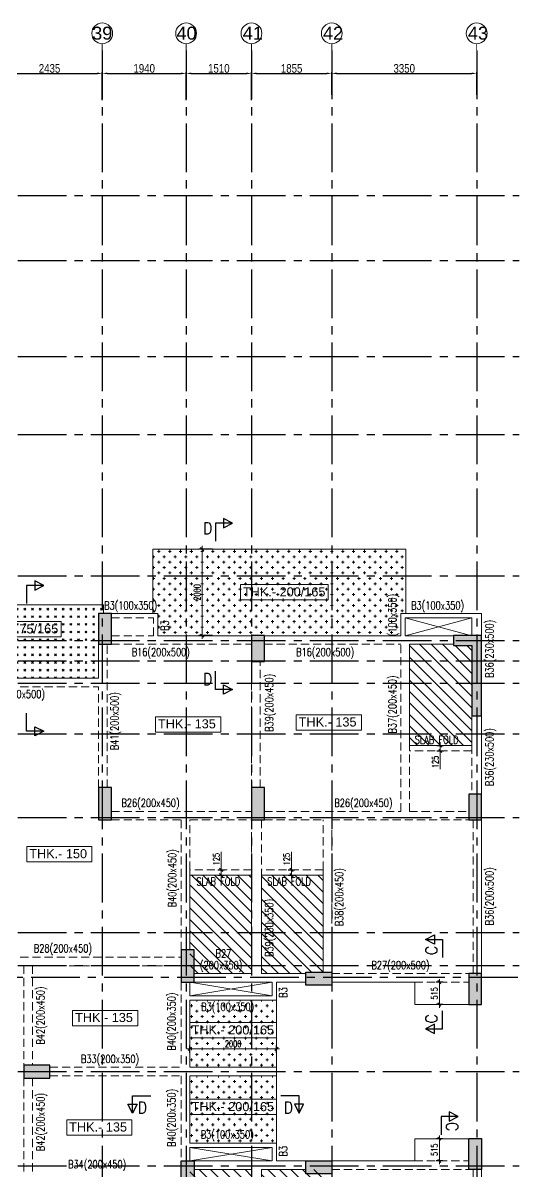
# Model space of a CAD drawing. Header units: millimetres. Extents: x 1255966 to 1543449, y 318653 to 465396.
# Drawn here: x 1431499 to 1442964, y 343870 to 370403 of the extents above; entities that cross this region are included whole.
import ezdxf
from ezdxf.enums import TextEntityAlignment as Align

# ---------------------------------------------------------------- set-up
doc = ezdxf.new("R2010")
doc.units = ezdxf.units.MM
doc.header["$LTSCALE"] = 500
doc.header["$MEASUREMENT"] = 0
doc.header["$PDMODE"] = 34
doc.linetypes.add('HIDDEN', pattern=[0.375, 0.25, -0.125])
doc.linetypes.add('Site$0$CENTER2', pattern=[1.125, 0.75, -0.125, 0.125, -0.125])
doc.layers.get('Defpoints').update_dxf_attribs({"lineweight": 0})
for name, color, linetype in [('3BEAM NO', 6, 'Continuous'), ('GLASS', 5, 'Continuous'), ('GRID', 7, 'Continuous'), ('GRID DIM', 7, 'Continuous'), ('S-FRAMING PLAN', 4, 'Continuous'), ('sec', 31, 'Continuous'), ('T BEAM N', 3, 'Continuous'), ('TEXT-20', 3, 'Continuous'), ('TOWER AREA COLUMN.', 6, 'Continuous')]:
    doc.layers.add(name, color=color, linetype=linetype)
for name, color, linetype, lineweight in [('CALL', 1, 'Continuous', 18), ('CUT OUT', 1, 'Continuous', 13), ('dim-M', 1, 'Continuous', 15), ('GRID NO.', 7, 'Continuous', 20), ('HATCH', 1, 'Continuous', 5), ('TEXT 01', 3, 'Continuous', 15), ('TOWER AREA BEAM..', 3, 'Continuous', 20), ('TOWER COL HATCH', 253, 'Continuous', 20)]:
    doc.layers.add(name, color=color, linetype=linetype, lineweight=lineweight)
doc.layers.add('STAIR', color=7, linetype='Continuous', true_color=0x3f4f7f)
doc.styles.add('2MM', font='romans.shx', dxfattribs={"width": 0.7})
doc.styles.add('ABHI', font='arial.ttf')
doc.styles.add('D50', font='arial.ttf', dxfattribs={"width": 0.8})
doc.styles.add('RT', font='romant.shx', dxfattribs={"height": 8})
doc.styles.add('S-T', font='romans.shx')
doc.dimstyles.new('INNER DIM', dxfattribs={"dimtxt": 200, "dimasz": 120, "dimexe": 25, "dimexo": 25, "dimgap": 12, "dimtad": 1, "dimdec": 0, "dimrnd": 5, "dimzin": 0, "dimdsep": 46, "dimtxsty": 'D50', "dimcen": 0.09, "dimdle": 25, "dimclrt": 6, "dimadec": 0, "dimazin": 0, "dimtfac": 1, "dimtdec": 0, "dimtofl": 0, "dimtmove": 1, "dimatfit": 3, "dimfxl": 75, "dimtolj": 1, "dimtzin": 0, "dimarcsym": 0})
doc.dimstyles.new('RAJESH', dxfattribs={"dimtxt": 200, "dimasz": 180, "dimexe": 100, "dimexo": 250, "dimgap": 50, "dimtad": 2, "dimdec": 0, "dimzin": 1, "dimdsep": 46, "dimtxsty": '2MM', "dimblk": 'OBLIQUE', "dimcen": 0, "dimdle": 100, "dimclrd": 1, "dimclre": 1, "dimclrt": 3, "dimadec": 0, "dimazin": 0, "dimtfac": 1, "dimtdec": 0, "dimtix": 1, "dimtmove": 2, "dimatfit": 3, "dimfxl": 1, "dimtolj": 1, "dimlwd": -1, "dimarcsym": 0})
pattern_1 = [(45, (-1381890.62, -304839.69), (-132.582521, 132.582521), [])]
pattern_2 = [(90, (-1381890.62, -304839.69), (-125, 125), [62.5, -187.5]), (180, (-1381859.37, -304808.44), (-125, -125), [62.5, -187.5])]

# ---------------------------------------------------------------- blocks, each defined once
blk = doc.blocks.new('A$Ca8bcdc7a')
at = {"layer": 'HATCH', "ltscale": 10}
h = blk.add_hatch(dxfattribs=at)
h.set_pattern_fill('CROSS', color=1, scale=500, angle=90)
h.set_pattern_definition(pattern_2)
h.paths.add_polyline_path([(-11230, -1285), (-10930, -1285), (-8765, -1285), (-8765, -770), (-8650, -770), (-8650, -389), (-8650, 715), (-14495, 715), (-14495, -770), (-14380, -770), (-14380, -1285)])
h = blk.add_hatch(dxfattribs=at)
h.set_pattern_fill('CROSS', color=1, scale=500, angle=45)
h.set_pattern_definition([(45, (-1381890.62, -304839.69), (0, 176.776695), [62.5, -187.5]), (135, (-1381846.42, -304839.69), (-176.776695, 1e-14), [62.5, -187.5])])
h.paths.add_polyline_path([(-4145, -2270), (-3880, -2270), (-3880, -570), (-7510, -570), (-7510, -770), (-7395, -770), (-7395, -1520), (-7395, -2270)])
h = blk.add_hatch(dxfattribs=at)
h.set_pattern_fill('ANSI31', color=1, scale=1500)
h.set_pattern_definition(pattern_1)
h.paths.add_polyline_path([(-14580, -3825), (-14580, -1485), (-15600, -1485), (-15600, -1515), (-16020, -1515), (-16020, -3135), (-16020, -3825)])
h = blk.add_hatch(dxfattribs=at)
h.set_pattern_fill('ANSI31', color=1, scale=1500)
h.set_pattern_definition(pattern_1)
h.paths.add_polyline_path([(-11160, -6820), (-12585, -6820), (-12585, -9065), (-12185, -9065), (-12185, -9095), (-11160, -9095)])
h = blk.add_hatch(dxfattribs=at)
h.set_pattern_fill('ANSI31', color=1, scale=1500)
h.set_pattern_definition(pattern_1)
h.paths.add_polyline_path([(-9505, -6820), (-10930, -6820), (-10930, -8545), (-10930, -9095), (-9505, -9095)])
h = blk.add_hatch(dxfattribs=at)
h.set_pattern_fill('CROSS', color=1, scale=500, angle=90)
h.set_pattern_definition(pattern_2)
h.paths.add_polyline_path([(-9505, -9710), (-11505, -9710), (-11505, -11260), (-9505, -11260)])
h = blk.add_hatch(dxfattribs=at)
h.set_pattern_fill('CROSS', color=1, scale=500, angle=90)
h.set_pattern_definition(pattern_2)
h.paths.add_polyline_path([(-9505, -11460), (-11505, -11460), (-11505, -13010), (-9505, -13010)])
h = blk.add_hatch(dxfattribs=at)
h.set_pattern_fill('ANSI31', color=1, scale=1500)
h.set_pattern_definition(pattern_1)
h.paths.add_polyline_path([(-11160, -13625), (-12585, -13625), (-12585, -15900), (-11160, -15900)])
h = blk.add_hatch(dxfattribs=at)
h.set_pattern_fill('ANSI31', color=1, scale=1500)
h.set_pattern_definition(pattern_1)
h.paths.add_polyline_path([(-9505, -13625), (-10930, -13625), (-10930, -14175), (-10930, -15900), (-9505, -15900)])
at = {"layer": 'CUT OUT', "color": 1, "ltscale": 10}
for p, q in [((-16020, -1285), (-14480, -870)), ((-14480, -1285), (-16020, -870)), ((-11405, -9295), (-9505, -9610)), ((-9505, -9295), (-11405, -9610)), ((-9505, -13110), (-11405, -13425)), ((-11405, -13110), (-9505, -13425))]:
    blk.add_line(p, q, dxfattribs=at)
at = {"layer": 'S-FRAMING PLAN', "color": 3, "linetype": 'ByBlock', "lineweight": 20, "ltscale": 10}
for p, q in [((-8650, -770), (-8650, -389)), ((-14380, -770), (-16250, -770)), ((-16250, -770), (-16250, -1285)), ((-14380, -1285), (-14380, -770)), ((-8765, -1285), (-8765, -770)), ((-7695, -770), (-8765, -770)), ((-3880, -570), (-7510, -570)), ((-7510, -770), (-7510, -570)), ((-14480, -870), (-16020, -870)), ((-16020, -870), (-16020, -1285)), ((-14480, -1285), (-14480, -870)), ((-14480, -1285), (-15600, -1285)), ((-11230, -1285), (-14380, -1285)), ((-8765, -1285), (-10930, -1285)), ((-14580, -1485), (-15600, -1485)), ((-14580, -3825), (-14580, -1485)), ((-7395, -2270), (-7395, -1485)), ((-4180, -2270), (-7395, -2270)), ((-16250, -3135), (-16250, -4945)), ((-16020, -3135), (-16020, -3825)), ((-16020, -3825), (-14580, -3825)), ((-16250, -5545), (-16250, -9095)), ((-12585, -9065), (-12585, -6695)), ((-12585, -6820), (-11160, -6820)), ((-11160, -6820), (-11160, -9095)), ((-10930, -6820), (-10930, -9095)), ((-10930, -6820), (-9505, -6820)), ((-9505, -8545), (-9505, -6695)), ((-11160, -9095), (-12185, -9095)), ((-9605, -9095), (-10930, -9095)), ((-12785, -9295), (-14705, -9295)), ((-11505, -9295), (-12185, -9295)), ((-11505, -9295), (-11505, -9710)), ((-11405, -9295), (-11405, -9610)), ((-9605, -9295), (-11405, -9295)), ((-9505, -9295), (-9505, -9610)), ((-11505, -9710), (-11505, -13425)), ((-11505, -9710), (-9505, -9710)), ((-11405, -9610), (-9505, -9610)), ((-9505, -9710), (-9505, -11260)), ((-9505, -11260), (-11505, -11260)), ((-9505, -11460), (-11505, -11460)), ((-9505, -11460), (-9505, -13010)), ((-11505, -13010), (-9505, -13010)), ((-11405, -13110), (-9505, -13110)), ((-11405, -13425), (-11405, -13110)), ((-9505, -13110), (-9505, -13425)), ((-12785, -13425), (-14705, -13425)), ((-11505, -13425), (-12182, -13425)), ((-9605, -13425), (-11405, -13425)), ((-16250, -17175), (-16250, -13625)), ((-11160, -13625), (-12182, -13625)), ((-11160, -15900), (-11160, -13625)), ((-10930, -15900), (-10930, -13625)), ((-9605, -13625), (-10930, -13625))]:
    blk.add_line(p, q, dxfattribs=at)
for points in [[(-8650, -417), (-8650, 715), (-14495, 715), (-14495, -770)], [(-15950, -9810), (-14705, -9810), (-14705, -9295)], [(-15950, -12910), (-14705, -12910), (-14705, -13425)]]:
    blk.add_lwpolyline(points, dxfattribs=at)
at = {"layer": 'TOWER AREA BEAM..', "color": 3, "linetype": 'HIDDEN', "ltscale": 1.5}
for p, q in [((-8665, -1285), (-8665, -870)), ((-7695, -870), (-8665, -870)), ((-7695, -1285), (-8665, -1285)), ((-11230, -1485), (-14380, -1485)), ((-14380, -5345), (-14380, -1485)), ((-7695, -1485), (-10930, -1485)), ((-7595, -4795), (-7595, -1485)), ((-11130, -4795), (-11130, -1885)), ((-10930, -4795), (-10930, -1885)), ((-7395, -4795), (-7395, -2470)), ((-4180, -2470), (-7395, -2470)), ((-16020, -3825), (-16020, -4945)), ((-16020, -3950), (-14580, -3950)), ((-14580, -5345), (-14580, -3825)), ((-16050, -5545), (-16050, -9095)), ((-14580, -5345), (-15950, -5345)), ((-12785, -5545), (-15950, -5545)), ((-11230, -5345), (-14380, -5345)), ((-12785, -9065), (-12785, -5545)), ((-11230, -5545), (-12585, -5545)), ((-12585, -6695), (-12585, -5545)), ((-11160, -5545), (-11160, -6820)), ((-7695, -5345), (-10930, -5345)), ((-9505, -5545), (-10930, -5545)), ((-10930, -5545), (-10930, -6820)), ((-9505, -6695), (-9505, -5545)), ((-9305, -8545), (-9305, -5545)), ((-7695, -5545), (-9305, -5545)), ((-12585, -6695), (-11160, -6695)), ((-10930, -6695), (-9505, -6695)), ((-4180, -8715), (-9305, -8715)), ((-5870, -8915), (-9305, -8915)), ((-5870, -8915), (-5870, -11210)), ((-4180, -8915), (-5670, -8915)), ((-5670, -8915), (-5670, -11210)), ((-12785, -9095), (-15950, -9095)), ((-14705, -9295), (-15950, -9295)), ((-9305, -9295), (-9305, -11260)), ((-6270, -11260), (-9305, -11260)), ((-9305, -11460), (-9305, -13425)), ((-6270, -11460), (-9305, -11460)), ((-5870, -11510), (-5870, -13705)), ((-5670, -11510), (-5670, -13705)), ((-14705, -13425), (-15950, -13425)), ((-16050, -17175), (-16050, -13625)), ((-12785, -13625), (-15950, -13625))]:
    blk.add_line(p, q, dxfattribs=at)
blk = doc.blocks.new('GRID MARK')
at = {"layer": 'GRID NO.', "const_width": 50}
blk.add_lwpolyline([(0, -541), (0, -891)], dxfattribs=at)
at = {"layer": 'GRID NO.'}
blk.add_circle((0, 0), 541, dxfattribs=at)
at = {"layer": 'GRID NO.', "style": 'D50', "width": 0.8}
blk.add_attdef('Y1', text='', height=500, dxfattribs=at).set_placement((-33, -267), align=Align.CENTER)
blk = doc.blocks.new('*D48')
at = {"layer": 'Defpoints', "color": 0, "linetype": 'Continuous', "transparency": 16777216}
for p in [(1433331, 258393), (1430896, 257747), (1433331, 257747)]:
    blk.add_point(p, dxfattribs=at)
at = {"layer": 'GRID DIM', "color": 0, "linetype": 'Continuous', "lineweight": -2, "transparency": 16777216}
for p, q in [((1430896, 257772), (1430896, 258418)), ((1433331, 257772), (1433331, 258418))]:
    blk.add_line(p, q, dxfattribs=at)
at = {"layer": 'GRID DIM', "linetype": 'Continuous', "lineweight": -2, "transparency": 16777216}
blk.add_line((1431016, 258393), (1433211, 258393), dxfattribs=at)
at = {"layer": 'GRID DIM', "linetype": 'Continuous', "transparency": 16777216}
for points in [[(1431016, 258413), (1431016, 258373), (1430896, 258393)], [(1433211, 258413), (1433211, 258373), (1433331, 258393)]]:
    blk.add_solid(points, dxfattribs=at)
at = {"layer": 'GRID DIM', "linetype": 'Continuous', "transparency": 16777216, "insert": (1432113, 258507), "char_height": 200, "attachment_point": 5, "style": 'D50'}
blk.add_mtext('\\A1;2435', dxfattribs=at)
blk = doc.blocks.new('*D49')
at = {"layer": 'Defpoints', "color": 0, "linetype": 'Continuous', "transparency": 16777216}
for p in [(1435271, 258393), (1433331, 257747), (1435271, 257747)]:
    blk.add_point(p, dxfattribs=at)
at = {"layer": 'GRID DIM', "color": 0, "linetype": 'Continuous', "lineweight": -2, "transparency": 16777216}
for p, q in [((1433331, 257772), (1433331, 258418)), ((1435271, 257772), (1435271, 258418))]:
    blk.add_line(p, q, dxfattribs=at)
at = {"layer": 'GRID DIM', "linetype": 'Continuous', "lineweight": -2, "transparency": 16777216}
blk.add_line((1433451, 258393), (1435151, 258393), dxfattribs=at)
at = {"layer": 'GRID DIM', "linetype": 'Continuous', "transparency": 16777216}
for points in [[(1433451, 258413), (1433451, 258373), (1433331, 258393)], [(1435151, 258413), (1435151, 258373), (1435271, 258393)]]:
    blk.add_solid(points, dxfattribs=at)
at = {"layer": 'GRID DIM', "linetype": 'Continuous', "transparency": 16777216, "insert": (1434301, 258507), "char_height": 200, "attachment_point": 5, "style": 'D50'}
blk.add_mtext('\\A1;1940', dxfattribs=at)
blk = doc.blocks.new('*D50')
at = {"layer": 'Defpoints', "color": 0, "linetype": 'Continuous', "transparency": 16777216}
for p in [(1436781, 258393), (1435271, 257747), (1436781, 257747)]:
    blk.add_point(p, dxfattribs=at)
at = {"layer": 'GRID DIM', "color": 0, "linetype": 'Continuous', "lineweight": -2, "transparency": 16777216}
for p, q in [((1435271, 257772), (1435271, 258418)), ((1436781, 257772), (1436781, 258418))]:
    blk.add_line(p, q, dxfattribs=at)
at = {"layer": 'GRID DIM', "linetype": 'Continuous', "lineweight": -2, "transparency": 16777216}
blk.add_line((1435391, 258393), (1436661, 258393), dxfattribs=at)
at = {"layer": 'GRID DIM', "linetype": 'Continuous', "transparency": 16777216}
for points in [[(1435391, 258413), (1435391, 258373), (1435271, 258393)], [(1436661, 258413), (1436661, 258373), (1436781, 258393)]]:
    blk.add_solid(points, dxfattribs=at)
at = {"layer": 'GRID DIM', "linetype": 'Continuous', "transparency": 16777216, "insert": (1436026, 258507), "char_height": 200, "attachment_point": 5, "style": 'D50'}
blk.add_mtext('\\A1;1510', dxfattribs=at)
blk = doc.blocks.new('*D51')
at = {"layer": 'Defpoints', "color": 0, "linetype": 'Continuous', "transparency": 16777216}
for p in [(1438636, 258393), (1436781, 257747), (1438636, 257872)]:
    blk.add_point(p, dxfattribs=at)
at = {"layer": 'GRID DIM', "color": 0, "linetype": 'Continuous', "lineweight": -2, "transparency": 16777216}
for p, q in [((1436781, 257772), (1436781, 258418)), ((1438636, 257897), (1438636, 258418))]:
    blk.add_line(p, q, dxfattribs=at)
at = {"layer": 'GRID DIM', "linetype": 'Continuous', "lineweight": -2, "transparency": 16777216}
blk.add_line((1436901, 258393), (1438516, 258393), dxfattribs=at)
at = {"layer": 'GRID DIM', "linetype": 'Continuous', "transparency": 16777216}
for points in [[(1436901, 258413), (1436901, 258373), (1436781, 258393)], [(1438516, 258413), (1438516, 258373), (1438636, 258393)]]:
    blk.add_solid(points, dxfattribs=at)
at = {"layer": 'GRID DIM', "linetype": 'Continuous', "transparency": 16777216, "insert": (1437708, 258507), "char_height": 200, "attachment_point": 5, "style": 'D50'}
blk.add_mtext('\\A1;1855', dxfattribs=at)
blk = doc.blocks.new('*D52')
at = {"layer": 'Defpoints', "color": 0, "linetype": 'Continuous', "transparency": 16777216}
for p in [(1441986, 258393), (1438636, 257872), (1441986, 257872)]:
    blk.add_point(p, dxfattribs=at)
at = {"layer": 'GRID DIM', "color": 0, "linetype": 'Continuous', "lineweight": -2, "transparency": 16777216}
for p, q in [((1438636, 257897), (1438636, 258418)), ((1441986, 257897), (1441986, 258418))]:
    blk.add_line(p, q, dxfattribs=at)
at = {"layer": 'GRID DIM', "linetype": 'Continuous', "lineweight": -2, "transparency": 16777216}
blk.add_line((1438756, 258393), (1441866, 258393), dxfattribs=at)
at = {"layer": 'GRID DIM', "linetype": 'Continuous', "transparency": 16777216}
for points in [[(1438756, 258413), (1438756, 258373), (1438636, 258393)], [(1441866, 258413), (1441866, 258373), (1441986, 258393)]]:
    blk.add_solid(points, dxfattribs=at)
at = {"layer": 'GRID DIM', "linetype": 'Continuous', "transparency": 16777216, "insert": (1440311, 258507), "char_height": 200, "attachment_point": 5, "style": 'D50'}
blk.add_mtext('\\A1;3350', dxfattribs=at)
blk = doc.blocks.new('_Oblique')
at = {"color": 0, "linetype": 'ByBlock', "lineweight": -2}
blk.add_line((-0.5, -0.5), (0.5, 0.5), dxfattribs=at)
blk = doc.blocks.new('*D81')
at = {"layer": 'Defpoints', "color": 0, "ltscale": 100, "transparency": 16777216}
for p in [(1441023, 353703), (1441023, 353578), (1441145, 353578)]:
    blk.add_point(p, dxfattribs=at)
at = {"layer": 'dim-M', "color": 1, "lineweight": -2, "ltscale": 100, "transparency": 16777216}
for p, q in [((1441063, 353703), (1441220, 353703)), ((1441063, 353578), (1441220, 353578))]:
    blk.add_line(p, q, dxfattribs=at)
at = {"layer": 'dim-M', "color": 1, "ltscale": 100, "transparency": 16777216}
for p, q in [((1441145, 353778), (1441145, 353503)), ((1441145, 353156), (1441145, 353578))]:
    blk.add_line(p, q, dxfattribs=at)
at = {"layer": 'dim-M', "color": 1, "ltscale": 100, "transparency": 16777216, "xscale": 75, "yscale": 75, "zscale": 75}
for p, rotation in [((1441145, 353703), 90), ((1441145, 353578), 270)]:
    blk.add_blockref('_Oblique', p, dxfattribs=dict(at, rotation=rotation))
at = {"layer": 'dim-M', "color": 3, "ltscale": 100, "transparency": 16777216, "insert": (1441030, 353324), "char_height": 150, "attachment_point": 5, "rotation": 90, "style": '2MM'}
blk.add_mtext('\\A1;125', dxfattribs=at)
blk = doc.blocks.new('*D88')
at = {"layer": 'Defpoints', "color": 0, "ltscale": 100, "transparency": 16777216}
for p in [(1437586, 350833), (1437586, 350708), (1437708, 350708)]:
    blk.add_point(p, dxfattribs=at)
at = {"layer": 'dim-M', "color": 1, "ltscale": 100, "transparency": 16777216}
for p, q in [((1437708, 351246), (1437708, 350833)), ((1437708, 350908), (1437708, 350633))]:
    blk.add_line(p, q, dxfattribs=at)
at = {"layer": 'dim-M', "color": 1, "lineweight": -2, "ltscale": 100, "transparency": 16777216}
for p, q in [((1437626, 350833), (1437783, 350833)), ((1437626, 350708), (1437783, 350708))]:
    blk.add_line(p, q, dxfattribs=at)
at = {"layer": 'dim-M', "color": 1, "ltscale": 100, "transparency": 16777216, "xscale": 75, "yscale": 75, "zscale": 75}
for p, rotation in [((1437708, 350833), 90), ((1437708, 350708), 270)]:
    blk.add_blockref('_Oblique', p, dxfattribs=dict(at, rotation=rotation))
at = {"layer": 'dim-M', "color": 3, "ltscale": 100, "transparency": 16777216, "insert": (1437593, 351079), "char_height": 150, "attachment_point": 5, "rotation": 90, "style": '2MM'}
blk.add_mtext('\\A1;125', dxfattribs=at)
blk = doc.blocks.new('*D85')
at = {"layer": 'Defpoints', "color": 0, "ltscale": 100, "transparency": 16777216}
for p in [(1435960, 350833), (1435960, 350708), (1436082, 350708)]:
    blk.add_point(p, dxfattribs=at)
at = {"layer": 'dim-M', "color": 1, "ltscale": 100, "transparency": 16777216}
for p, q in [((1436082, 351246), (1436082, 350833)), ((1436082, 350908), (1436082, 350633))]:
    blk.add_line(p, q, dxfattribs=at)
at = {"layer": 'dim-M', "color": 1, "lineweight": -2, "ltscale": 100, "transparency": 16777216}
for p, q in [((1436000, 350833), (1436157, 350833)), ((1436000, 350708), (1436157, 350708))]:
    blk.add_line(p, q, dxfattribs=at)
at = {"layer": 'dim-M', "color": 1, "ltscale": 100, "transparency": 16777216, "xscale": 75, "yscale": 75, "zscale": 75}
for p, rotation in [((1436082, 350833), 90), ((1436082, 350708), 270)]:
    blk.add_blockref('_Oblique', p, dxfattribs=dict(at, rotation=rotation))
at = {"layer": 'dim-M', "color": 3, "ltscale": 100, "transparency": 16777216, "insert": (1435967, 351079), "char_height": 150, "attachment_point": 5, "rotation": 90, "style": '2MM'}
blk.add_mtext('\\A1;125', dxfattribs=at)
blk = doc.blocks.new('3tgra')
at = {"layer": 'TOWER COL HATCH'}
h = blk.add_hatch(color=253, dxfattribs=at)
h.dxf.hatch_style = 1
h.paths.add_polyline_path([(1374496, 84657), (1374196, 84657), (1374196, 85372), (1374496, 85372)])
h = blk.add_hatch(color=253, dxfattribs=at)
h.dxf.hatch_style = 1
h.paths.add_polyline_path([(1365641, 83007), (1365641, 84857), (1366291, 84857), (1366291, 84627), (1365871, 84627), (1365871, 83007)])
h = blk.add_hatch(color=253, dxfattribs=at)
h.dxf.hatch_style = 1
h.paths.add_polyline_path([(1370961, 84257), (1370661, 84257), (1370661, 84857), (1370961, 84857)])
h = blk.add_hatch(color=253, dxfattribs=at)
h.dxf.hatch_style = 1
h.paths.add_polyline_path([(1365941, 80597), (1365641, 80597), (1365641, 81197), (1365941, 81197)])
h = blk.add_hatch(color=253, dxfattribs=at)
h.dxf.hatch_style = 1
h.paths.add_polyline_path([(1370961, 80597), (1370661, 80597), (1370661, 81347), (1370961, 81347)])
h = blk.add_hatch(color=253, dxfattribs=at)
h.dxf.hatch_style = 1
h.paths.add_polyline_path([(1374496, 80597), (1374196, 80597), (1374196, 81347), (1374496, 81347)])
h = blk.add_hatch(color=253, dxfattribs=at)
h.dxf.hatch_style = 1
h.paths.add_polyline_path([(1372586, 76847), (1372286, 76847), (1372286, 77597), (1372586, 77597)])
h = blk.add_hatch(color=253, dxfattribs=at)
h.dxf.hatch_style = 1
h.paths.add_polyline_path([(1365941, 76332), (1365641, 76332), (1365641, 77047), (1365941, 77047)])
h = blk.add_hatch(color=253, dxfattribs=at)
h.dxf.hatch_style = 1
h.paths.add_polyline_path([(1369706, 76777), (1369706, 77077), (1369106, 77077), (1369106, 76777)])
h = blk.add_hatch(color=253, dxfattribs=at)
h.dxf.hatch_style = 1
h.paths.add_polyline_path([(1375620, 74632), (1375620, 74932), (1376220, 74932), (1376220, 74632)])
h = blk.add_hatch(color=253, dxfattribs=at)
h.dxf.hatch_style = 1
h.paths.add_polyline_path([(1365941, 73232), (1365641, 73232), (1365641, 72517), (1365941, 72517)])
h = blk.add_hatch(color=253, dxfattribs=at)
h.dxf.hatch_style = 1
h.paths.add_polyline_path([(1369706, 72417), (1369706, 72717), (1369106, 72717), (1369106, 72417)])
h = blk.add_hatch(color=253, dxfattribs=at)
h.dxf.hatch_style = 1
h.paths.add_polyline_path([(1372586, 72717), (1372286, 72717), (1372286, 71967), (1372586, 71967)])
at = {"layer": 'TOWER AREA COLUMN.', "color": 4}
for points in [[(1374496, 84657), (1374196, 84657), (1374196, 85372), (1374496, 85372)], [(1370961, 84257), (1370661, 84257), (1370661, 84857), (1370961, 84857)], [(1365941, 80597), (1365641, 80597), (1365641, 81197), (1365941, 81197)], [(1370961, 80597), (1370661, 80597), (1370661, 81347), (1370961, 81347)], [(1374496, 80597), (1374196, 80597), (1374196, 81347), (1374496, 81347)], [(1372586, 76847), (1372286, 76847), (1372286, 77597), (1372586, 77597)], [(1365941, 76332), (1365641, 76332), (1365641, 77047), (1365941, 77047)], [(1369706, 76777), (1369706, 77077), (1369106, 77077), (1369106, 76777)], [(1375620, 74632), (1375620, 74932), (1376220, 74932), (1376220, 74632)], [(1365941, 73232), (1365641, 73232), (1365641, 72517), (1365941, 72517)], [(1369706, 72417), (1369706, 72717), (1369106, 72717), (1369106, 72417)], [(1372586, 72717), (1372286, 72717), (1372286, 71967), (1372586, 71967)]]:
    blk.add_lwpolyline(points, close=True, dxfattribs=at)
blk.add_lwpolyline([(1365641, 83007), (1365641, 84857), (1366291, 84857), (1366291, 84627), (1365871, 84627), (1365871, 83007), (1365641, 83007)], dxfattribs=at)
blk = doc.blocks.new('*D488')
at = {"layer": 'Defpoints', "color": 0, "ltscale": 100, "transparency": 16777216}
for p in [(1435919, 358243), (1435639, 356243), (1435919, 356243)]:
    blk.add_point(p, dxfattribs=at)
at = {"layer": 'dim-M', "color": 1, "lineweight": -2, "ltscale": 100, "transparency": 16777216}
for p, q in [((1435879, 358243), (1435564, 358243)), ((1435879, 356243), (1435564, 356243))]:
    blk.add_line(p, q, dxfattribs=at)
at = {"layer": 'dim-M', "color": 1, "ltscale": 100, "transparency": 16777216}
blk.add_line((1435639, 358318), (1435639, 356168), dxfattribs=at)
at = {"layer": 'dim-M', "color": 1, "ltscale": 100, "transparency": 16777216, "xscale": 75, "yscale": 75, "zscale": 75}
for p, rotation in [((1435639, 358243), 90), ((1435639, 356243), 270)]:
    blk.add_blockref('_Oblique', p, dxfattribs=dict(at, rotation=rotation))
at = {"layer": 'dim-M', "color": 3, "ltscale": 100, "transparency": 16777216, "insert": (1435524, 357243), "char_height": 150, "attachment_point": 5, "rotation": 90, "style": '2MM'}
blk.add_mtext('\\A1;2000', dxfattribs=at)
blk = doc.blocks.new('*D495')
at = {"layer": 'Defpoints', "color": 0, "ltscale": 100, "transparency": 16777216}
for p in [(1441240, 344618), (1441123, 344103), (1441240, 344103)]:
    blk.add_point(p, dxfattribs=at)
at = {"layer": 'dim-M', "color": 1, "ltscale": 100, "transparency": 16777216}
blk.add_line((1441123, 344693), (1441123, 344028), dxfattribs=at)
at = {"layer": 'dim-M', "color": 1, "lineweight": -2, "ltscale": 100, "transparency": 16777216}
for p, q in [((1441200, 344618), (1441048, 344618)), ((1441200, 344103), (1441048, 344103))]:
    blk.add_line(p, q, dxfattribs=at)
at = {"layer": 'dim-M', "color": 1, "ltscale": 100, "transparency": 16777216, "xscale": 75, "yscale": 75, "zscale": 75}
for p, rotation in [((1441123, 344618), 90), ((1441123, 344103), 270)]:
    blk.add_blockref('_Oblique', p, dxfattribs=dict(at, rotation=rotation))
at = {"layer": 'dim-M', "color": 3, "ltscale": 100, "transparency": 16777216, "insert": (1441008, 344360), "char_height": 150, "attachment_point": 5, "rotation": 90, "style": '2MM'}
blk.add_mtext('\\A1;515', dxfattribs=at)
blk = doc.blocks.new('*D496')
at = {"layer": 'Defpoints', "color": 0, "ltscale": 100, "transparency": 16777216}
for p in [(1441240, 348233), (1441123, 347718), (1441240, 347718)]:
    blk.add_point(p, dxfattribs=at)
at = {"layer": 'dim-M', "color": 1, "lineweight": -2, "ltscale": 100, "transparency": 16777216}
for p, q in [((1441200, 348233), (1441048, 348233)), ((1441200, 347718), (1441048, 347718))]:
    blk.add_line(p, q, dxfattribs=at)
at = {"layer": 'dim-M', "color": 1, "ltscale": 100, "transparency": 16777216}
blk.add_line((1441123, 348308), (1441123, 347643), dxfattribs=at)
at = {"layer": 'dim-M', "color": 1, "ltscale": 100, "transparency": 16777216, "xscale": 75, "yscale": 75, "zscale": 75}
for p, rotation in [((1441123, 348233), 90), ((1441123, 347718), 270)]:
    blk.add_blockref('_Oblique', p, dxfattribs=dict(at, rotation=rotation))
at = {"layer": 'dim-M', "color": 3, "ltscale": 100, "transparency": 16777216, "insert": (1441008, 347976), "char_height": 150, "attachment_point": 5, "rotation": 90, "style": '2MM'}
blk.add_mtext('\\A1;515', dxfattribs=at)
blk = doc.blocks.new('*D497')
at = {"layer": 'Defpoints', "color": 0, "ltscale": 100, "transparency": 16777216}
for p in [(1435356, 346565), (1437356, 346693), (1437356, 346565)]:
    blk.add_point(p, dxfattribs=at)
at = {"layer": 'dim-M', "color": 1, "ltscale": 100, "transparency": 16777216}
blk.add_line((1435281, 346693), (1437431, 346693), dxfattribs=at)
at = {"layer": 'dim-M', "color": 1, "lineweight": -2, "ltscale": 100, "transparency": 16777216}
for p, q in [((1435356, 346605), (1435356, 346768)), ((1437356, 346605), (1437356, 346768))]:
    blk.add_line(p, q, dxfattribs=at)
at = {"layer": 'dim-M', "color": 1, "ltscale": 100, "transparency": 16777216, "xscale": 75, "yscale": 75, "zscale": 75, "rotation": 180}
blk.add_blockref('_Oblique', (1435356, 346693), dxfattribs=at)
at = {"layer": 'dim-M', "color": 1, "ltscale": 100, "transparency": 16777216, "xscale": 75, "yscale": 75, "zscale": 75}
blk.add_blockref('_Oblique', (1437356, 346693), dxfattribs=at)
at = {"layer": 'dim-M', "color": 3, "ltscale": 100, "transparency": 16777216, "insert": (1436356, 346808), "char_height": 150, "attachment_point": 5, "style": '2MM'}
blk.add_mtext('\\A1;2000', dxfattribs=at)
blk = doc.blocks.new('A$C23cda4c2')
at = {"layer": 'CALL', "color": 7, "linetype": 'Continuous', "ltscale": 10}
blk.add_lwpolyline([(754, 0), (-754, 0), (-754, -355), (754, -355)], close=True, dxfattribs=at)
at = {"layer": 'TEXT 01', "color": 2, "linetype": 'Continuous', "style": 'ABHI'}
blk.add_text('THK.- 135', height=210, dxfattribs=at).set_placement((-697, -269, -4))
blk = doc.blocks.new('EEE')
at = {"layer": 'GRID', "color": 16, "linetype": 'Site$0$CENTER2', "ltscale": 3}
for points in [[(1433330.6, 258923.2), (1433330.6, 223711.9)], [(1435270.6, 258923.2), (1435270.6, 223711.9)], [(1436780.6, 258923.2), (1436780.6, 223711.9)], [(1438635.6, 258923.2), (1438635.6, 223711.9)], [(1441985.6, 258923.2), (1441985.6, 223711.9)], [(1363880.9, 255568.6), (1442964.5, 255568.6)], [(1363880.9, 254068.6), (1442964.5, 254068.6)], [(1363880.9, 251848.8), (1442964.5, 251848.8)], [(1363880.9, 250048.6), (1442964.5, 250048.6)], [(1363880.9, 246783.6), (1442964.5, 246783.6)], [(1363880.9, 245284), (1442964.5, 245284)], [(1363880.9, 244813.8), (1442964.5, 244813.8)], [(1363880.9, 244299), (1442964.5, 244299)], [(1363880.9, 243128.8), (1442964.5, 243128.8)], [(1363880.9, 241193.8), (1442964.5, 241193.8)], [(1363880.9, 238538.8), (1442964.5, 238538.8)], [(1363880.9, 237778.8), (1442964.5, 237778.8)], [(1363880.9, 236875.5), (1364185.2, 237504), (1442964.5, 237504)], [(1363880.9, 235324.1), (1442964.5, 235324.1)], [(1363880.9, 233143.8), (1442964.5, 233143.8)]]:
    blk.add_lwpolyline(points, dxfattribs=at)
at = {"layer": 'GRID NO.'}
ref = blk.add_blockref('GRID MARK', (1433330.6, 259318.5), dxfattribs=dict(at, xscale=-0.4435200000032785, yscale=0.4435200000032785, zscale=0.4435200000032785))
ref.add_attrib('Y1', '39', dxfattribs={"height": 300, "style": 'D50'}).set_placement((1433331, 259172.9), align=Align.CENTER)
ref = blk.add_blockref('GRID MARK', (1435270.6, 259318.5), dxfattribs=dict(at, xscale=-0.4435200000032785, yscale=0.4435200000032785, zscale=0.4435200000032785))
ref.add_attrib('Y1', '40', dxfattribs={"height": 300, "style": 'D50'}).set_placement((1435279.4, 259172.9), align=Align.CENTER)
ref = blk.add_blockref('GRID MARK', (1436780.6, 259318.5), dxfattribs=dict(at, xscale=-0.4435200000032785, yscale=0.4435200000032785, zscale=0.4435200000032785))
ref.add_attrib('Y1', '41', dxfattribs={"height": 300, "style": 'D50'}).set_placement((1436810.9, 259172.9), align=Align.CENTER)
ref = blk.add_blockref('GRID MARK', (1438635.6, 259318.5), dxfattribs=dict(at, xscale=-0.4435200000032785, yscale=0.4435200000032785, zscale=0.4435200000032785))
ref.add_attrib('Y1', '42', dxfattribs={"height": 300, "style": 'D50'}).set_placement((1438665.9, 259172.9), align=Align.CENTER)
ref = blk.add_blockref('GRID MARK', (1441985.6, 259318.5), dxfattribs=dict(at, xscale=-0.4435200000032785, yscale=0.4435200000032785, zscale=0.4435200000032785))
ref.add_attrib('Y1', '43', dxfattribs={"height": 300, "style": 'D50'}).set_placement((1442015.9, 259172.9), align=Align.CENTER)
at = {"layer": 'GRID DIM', "color": 0, "linetype": 'Continuous'}
for base, p1, p2, picture, middle in [((1433330.6, 258393.3), (1430895.6, 257747.4), (1433330.6, 257747.4), '*D48', (1432113.1, 258507.5)), ((1435270.6, 258393.3), (1433330.6, 257747.4), (1435270.6, 257747.4), '*D49', (1434300.6, 258507.4)), ((1436780.6, 258393.3), (1435270.6, 257747.4), (1436780.6, 257747.4), '*D50', (1436025.6, 258507.4)), ((1438635.6, 258393.3), (1436780.6, 257747.4), (1438635.6, 257871.6), '*D51', (1437708.1, 258507.4)), ((1441985.6, 258393.3), (1438635.6, 257871.6), (1441985.6, 257871.6), '*D52', (1440310.6, 258507.5))]:
    dim = blk.add_linear_dim(base=base, p1=p1, p2=p2, dimstyle='INNER DIM', override={"dimclrd": 256, "dimclrt": 256}, dxfattribs=at)
    dim.commit()
    dim.dimension.update_dxf_attribs({"geometry": picture, "text_midpoint": middle})

msp = doc.modelspace()

# ---------------------------------------------------------------- linework, layer by layer
at = {"layer": 'CALL', "color": 7, "linetype": 'Continuous', "ltscale": 10}
for points in [[(1438555.8, 357428.6), (1436525.8, 357428.6), (1436525.8, 357073.2), (1438555.8, 357073.2)], [(1432379.8, 356573.7), (1430349.8, 356573.7), (1430349.8, 356218.3), (1432379.8, 356218.3)], [(1437355.6, 347305.5), (1435355.7, 347305.5), (1435355.7, 346950), (1437355.6, 346950)], [(1437355.6, 345533.3), (1435355.7, 345533.3), (1435355.7, 345177.8), (1437355.6, 345177.8)]]:
    msp.add_lwpolyline(points, close=True, dxfattribs=at)
at = {"layer": 'CALL', "color": 7, "linetype": 'Continuous', "ltscale": 10, "elevation": -0.2}
msp.add_lwpolyline([(1433094.4, 351368.8), (1431586.3, 351368.8), (1431586.3, 351013.3), (1433094.4, 351013.3)], close=True, dxfattribs=at)
at = {"layer": 'sec', "color": 4}
for points in [[(1436345.5, 358845.6), (1435946.6, 358845.6), (1435946.6, 358425.6)], [(1436136.8, 358952.8), (1436136.8, 358738.5), (1436345.5, 358845.6), (1436136.8, 358952.8)], [(1431979.1, 357402.7), (1431580.2, 357402.7), (1431580.2, 356982.7)], [(1431770.4, 357509.9), (1431770.4, 357295.6), (1431979.1, 357402.7), (1431770.4, 357509.9)], [(1436345.5, 354999.7), (1435946.6, 354999.7), (1435946.6, 355419.7)], [(1436136.8, 354892.6), (1436136.8, 355106.9), (1436345.5, 354999.7), (1436136.8, 354892.6)], [(1431979.1, 354032.4), (1431580.2, 354032.4), (1431580.2, 354452.5)], [(1431770.4, 353925.3), (1431770.4, 354139.6), (1431979.1, 354032.4), (1431770.4, 353925.3)], [(1441008.3, 349331), (1441008.3, 349116.7), (1440799.7, 349223.9), (1441008.3, 349331)], [(1440799.7, 349223.9), (1441198.6, 349223.9), (1441198.6, 348803.9)], [(1440799.7, 347153.6), (1441198.6, 347153.6), (1441198.6, 347573.6)], [(1441008.3, 347046.5), (1441008.3, 347260.8), (1440799.7, 347153.6), (1441008.3, 347046.5)], [(1434033.5, 345208), (1434033.5, 345606.9), (1434453.5, 345606.9)], [(1437879.4, 345208), (1437879.4, 345606.9), (1437459.4, 345606.9)], [(1433926.4, 345416.7), (1434140.7, 345416.7), (1434033.5, 345208), (1433926.4, 345416.7)], [(1437986.6, 345416.7), (1437772.3, 345416.7), (1437879.4, 345208), (1437986.6, 345416.7)], [(1441351.4, 345237.6), (1441351.4, 345023.3), (1441560.1, 345130.4), (1441351.4, 345237.6)], [(1441560.1, 345130.4), (1441161.2, 345130.4), (1441161.2, 344710.4)]]:
    msp.add_lwpolyline(points, dxfattribs=at)

# ---------------------------------------------------------------- block references
at = {"layer": 'CUT OUT', "color": 4, "xscale": -1}
msp.add_blockref('3tgra', (2807741.3, 271386.2), dxfattribs=at)
at = {"layer": 'GLASS', "color": 4, "ltscale": 10, "xscale": -1}
msp.add_blockref('A$Ca8bcdc7a', (1425850.6, 357527.7), dxfattribs=at)
at = {"layer": 'GRID', "color": 4}
msp.add_blockref('EEE', (0, 110844.1), dxfattribs=at)
at = {"layer": 'STAIR', "color": 4, "ltscale": 10}
for p in [(1435316.8, 354369.7), (1438568.8, 354412.1), (1433400.3, 347582.5), (1433263.8, 345051.5)]:
    msp.add_blockref('A$C23cda4c2', p, dxfattribs=at)

# ---------------------------------------------------------------- texts
at = {"layer": '3BEAM NO', "color": 4, "lineweight": 0, "style": 'S-T', "width": 0.75}
for p in [(1440554.8, 353746, 2.2), (1435509.1, 350471, 2.2), (1437145.1, 350471, 2.2)]:
    msp.add_text('SLAB FOLD', height=185, dxfattribs=at).set_placement(p)
at = {"layer": 'T BEAM N', "color": 7, "lineweight": 0, "style": 'S-T', "width": 0.75}
for s, p in [('(100x350)', (1440129.5, 356228.2)), ('B3', (1434869.1, 356352.1)), ('B36(230x500)', (1442373.4, 355265.7)), ('B39(200x450)', (1437283.4, 354018.5)), ('B37(200x450)', (1440129.5, 353980.8)), ('B41(200x500)', (1433706.6, 353594)), ('B36(230x500)', (1442373.4, 352762)), ('B40(200x450)', (1435039.5, 349963.7)), ('B38(200x450)', (1438901.1, 349526.7)), ('B36(200x500)', (1442373.4, 349547.7)), ('B39(230x350)', (1437283.4, 348816.8)), ('B42(200x450)', (1431996.7, 346792)), ('B40(200x350)', (1435025.1, 346651.3)), ('B3', (1437605.8, 347872.8)), ('B40(200x350)', (1435025.1, 344425.3)), ('B42(200x450)', (1431996.7, 344330)), ('B3', (1437605.8, 344206.1))]:
    msp.add_text(s, height=185, rotation=90, dxfattribs=at).set_placement(p)
for s, p in [('B3(100x350)', (1433375.4, 356848.6)), ('B3(100x350)', (1440470.2, 356848.6)), ('B16(200x500)', (1434012.6, 355770.6)), ('B16(200x500)', (1437812.2, 355770.6)), ('B17(200x500)', (1430663.9, 354801.6)), ('B26(200x450)', (1433775.8, 352285.4)), ('B26(200x450)', (1438696.1, 352285.4)), ('B28(200x450)', (1431750.9, 348923.7)), ('B27', (1435951.3, 348805.1)), ('(200x350)', (1435588.3, 348534.6)), ('B27(200x500)', (1439553.8, 348536.4)), ('B3(100x350)', (1435619.8, 347574)), ('B33(200x350)', (1432839.6, 346367.6)), ('B3(100x350)', (1435607.8, 344623.5)), ('B34(200x450)', (1432541.5, 343933.5))]:
    msp.add_text(s, height=185, dxfattribs=at).set_placement(p)
at = {"layer": 'TEXT 01', "color": 2, "linetype": 'Continuous', "style": 'ABHI'}
for s, p in [('THK.- 200/165', (1436583, 357149.4, -4.5)), ('THK.- 175/165', (1430406.9, 356294.5, -4.5)), ('THK.- 150', (1431643.5, 351099.4, -4.7)), ('THK.- 200/165', (1435395.4, 347026.3, -4.5)), ('THK.- 200/165', (1435395.4, 345254.1, -4.5))]:
    msp.add_text(s, height=210, dxfattribs=at).set_placement(p)
at = {"layer": 'TEXT-20', "color": 4, "lineweight": 20, "ltscale": 0.2, "style": 'RT', "width": 0.85}
for p in [(1435664.7, 358589.6), (1435664.7, 355100.2), (1434153.7, 345200.7), (1437528.2, 345200.7)]:
    msp.add_text('D', height=272.2, dxfattribs=at).set_placement(p)
for rotation, p in [(90, (1441075.9, 348863.4)), (90, (1441075.9, 347282.8)), (270, (1441283.9, 345001.2))]:
    msp.add_text('C', height=272.2, rotation=rotation, dxfattribs=at).set_placement(p)

# ---------------------------------------------------------------- dimensions: what is measured, and where the dimension line sits
at = {"layer": 'dim-M', "ltscale": 100}
for base, p1, p2, picture, middle in [((1435638.7, 356243.1), (1435918.6, 358243.1), (1435918.6, 356243.1), '*D488', (1435638.7, 357243.1)), ((1441145.1, 353578.1), (1441022.8, 353703.1), (1441022.8, 353578.1), '*D81', (1441102.7, 353323.6)), ((1436081.9, 350708), (1435959.6, 350833), (1435959.6, 350708), '*D85', (1435958.6, 351078.5)), ((1437708.3, 350708), (1437586, 350833), (1437586, 350708), '*D88', (1437585, 351078.5))]:
    dim = msp.add_linear_dim(base=base, p1=p1, p2=p2, angle=90, dimstyle='RAJESH', override={"dimtxt": 150, "dimasz": 75, "dimexe": 75, "dimexo": 40, "dimgap": 40, "dimdle": 75, "dimtmove": 1}, dxfattribs=at)
    dim.commit()
    dim.dimension.update_dxf_attribs({"geometry": picture, "text_midpoint": middle, "dimtype": 160})
for base, p1, p2, picture, middle in [((1441122.7, 347718.1), (1441240.3, 348233.1), (1441240.3, 347718.1), '*D496', (1441007.7, 347975.6)), ((1441122.7, 344102.9), (1441240.3, 344617.9), (1441240.3, 344102.9), '*D495', (1441007.7, 344360.4))]:
    dim = msp.add_linear_dim(base=base, p1=p1, p2=p2, angle=90, dimstyle='RAJESH', override={"dimtxt": 150, "dimasz": 75, "dimexe": 75, "dimexo": 40, "dimgap": 40, "dimdle": 75, "dimtmove": 1}, dxfattribs=at)
    dim.commit()
    dim.dimension.update_dxf_attribs({"geometry": picture, "text_midpoint": middle})
dim = msp.add_linear_dim(base=(1437355.6, 346693.4), p1=(1435355.7, 346564.8), p2=(1437355.6, 346564.8), dimstyle='RAJESH', override={"dimtxt": 150, "dimasz": 75, "dimexe": 75, "dimexo": 40, "dimgap": 40, "dimdle": 75, "dimtmove": 1}, dxfattribs=at)
dim.commit()
dim.dimension.update_dxf_attribs({"geometry": '*D497', "text_midpoint": (1436355.7, 346808.4)})

doc.saveas('drawing.dxf')
